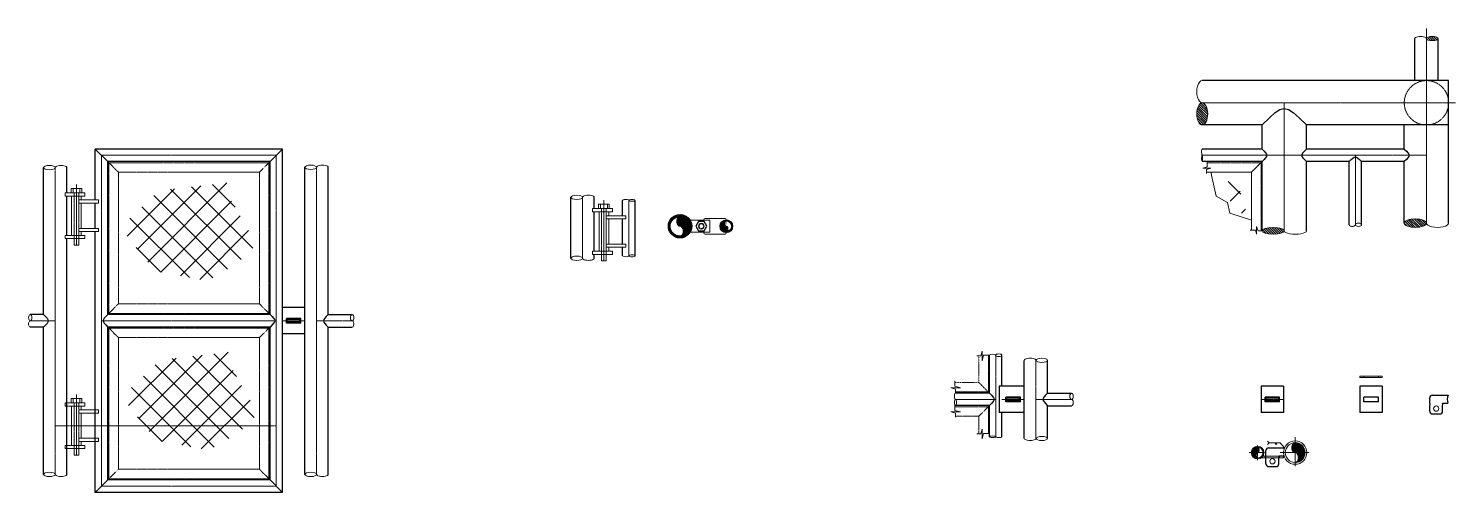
# Model space of a CAD drawing. Header units: inches. Extents: x -18249 to 140262, y -20124 to 30200.
# Drawn here: x 61401 to 66839, y 2131 to 3897 of the extents above; entities that cross this region are included whole.
import ezdxf

# ---------------------------------------------------------------- set-up
doc = ezdxf.new("R2010")
doc.units = ezdxf.units.IN
doc.header["$LTSCALE"] = 5
doc.header["$MEASUREMENT"] = 0
for name, pattern in [('CENTER', [2, 1.25, -0.25, 0.25, -0.25]), ('HIDDEN', [0.375, 0.25, -0.125]), ('PHANTOM2', [1.25, 0.625, -0.125, 0.125, -0.125, 0.125, -0.125])]:
    doc.linetypes.add(name, pattern=pattern)
for name, color, linetype, lineweight in [('CENTER LINE', 1, 'CENTER', 0), ('EXISTING', 8, 'PHANTOM2', 0), ('HATCH', 250, 'Continuous', 0), ('HIDDEN', 8, 'HIDDEN', 0), ('STRUCTURE', 3, 'Continuous', 25)]:
    doc.layers.add(name, color=color, linetype=linetype, lineweight=lineweight)
doc.layers.get('0').freeze()
doc.styles.add('BUKAKA 01', font='simpfrac.shx', dxfattribs={"height": 1.2})
doc.dimstyles.new('BUKAKA 01', dxfattribs={"dimtxt": 1.2, "dimasz": 1.2, "dimexe": 1, "dimexo": 1, "dimgap": 0.5, "dimtad": 0, "dimdec": 0, "dimzin": 0, "dimdsep": 46, "dimtxsty": 'BUKAKA 01', "dimcen": 3, "dimclrd": 251, "dimclre": 250, "dimclrt": 2, "dimadec": 0, "dimazin": 0, "dimtfac": 1, "dimtdec": 0, "dimtofl": 0, "dimtmove": 1, "dimatfit": 3, "dimfxl": 10, "dimtolj": 1, "dimtzin": 0, "dimlwd": 0, "dimlwe": 0, "dimarcsym": 0})

# ---------------------------------------------------------------- blocks, each defined once
blk = doc.blocks.new('HINGE')
for p, q in [((20389, 2235.2), (20389, 2252.3)), ((20414.9, 2235.2), (20414.9, 2252.3))]:
    blk.add_line(p, q)
at = {"layer": 'CENTER LINE'}
blk.add_line((20401.9, 2036.2), (20401.9, 2267.6), dxfattribs=at)
at = {"layer": 'HATCH'}
for p, q in [((20383.1, 2073.2), (20383.1, 2223.2)), ((20420.1, 2208.2), (20420.1, 2223.2)), ((20420.1, 2100.2), (20420.1, 2196.2)), ((20420.1, 2073.2), (20420.1, 2088.2)), ((20392.9, 2036.2), (20392.9, 2061.2)), ((20410.9, 2036.2), (20410.9, 2061.2))]:
    blk.add_line(p, q, dxfattribs=at)
for points in [[(20358.9, 2223.2), (20433.9, 2223.2), (20433.9, 2235.2), (20358.9, 2235.2)], [(20422.3, 2235.2), (20380.9, 2235.2), (20380.9, 2252.3), (20422.3, 2252.3)], [(20410.9, 2196.2), (20485.9, 2196.2), (20485.9, 2208.2), (20410.9, 2208.2)], [(20358.9, 2061.2), (20433.9, 2061.2), (20433.9, 2073.2), (20358.9, 2073.2)], [(20410.9, 2088.2), (20485.9, 2088.2), (20485.9, 2100.2), (20410.9, 2100.2)]]:
    blk.add_lwpolyline(points, close=True, dxfattribs=at)
blk.add_lwpolyline([(20392.9, 2036.2), (20410.9, 2036.2)], dxfattribs=at)
at = {"layer": 'HIDDEN'}
for p, q in [((20392.9, 2061.2), (20392.9, 2235.2)), ((20410.9, 2061.2), (20410.9, 2235.2))]:
    blk.add_line(p, q, dxfattribs=at)

msp = doc.modelspace()

# ---------------------------------------------------------------- hatches: boundary and pattern name
at = {"layer": 'HATCH'}
h = msp.add_hatch(dxfattribs=at)
h.set_pattern_fill('ANSI31', color=256, scale=50, angle=90)
edge = h.paths.add_edge_path()
edge.add_ellipse((66750.6547, 3859.12468), major_axis=(-22.25, 0), ratio=0.352783394, start_angle=180, end_angle=360)
edge.add_ellipse((66750.6547, 3859.12468), major_axis=(-22.25, 0), ratio=0.352783394, start_angle=0, end_angle=180)
edge = h.paths.add_edge_path()
edge.add_ellipse((65874.04599, 3572.28825), major_axis=(0, -42.25), ratio=0.4937877544, start_angle=0, end_angle=180)
edge.add_ellipse((65874.04599, 3572.28825), major_axis=(0, -42.25), ratio=0.4937877544, start_angle=180, end_angle=360)
h = msp.add_hatch(dxfattribs=at)
h.set_pattern_fill('NET', color=256, scale=500, angle=45)
h.set_pattern_definition([(45, (184454.29, 66117.8), (-44.194174, 44.194174), []), (135, (184454.29, 66117.8), (-44.194174, -44.194174), [])])
h.paths.add_polyline_path([(66016.38712, 3282.57439), (66016.38712, 3350.29976), (65955.34692, 3301.66373), (65952.53597, 3265.2132), (65987.08978, 3233.88177), (66003.47569, 3203.46558), (66042.02718, 3186.0991), (66040.68574, 3203.26528)])
h = msp.add_hatch(dxfattribs=at)
h.set_pattern_fill('NET', color=256, scale=500, angle=45)
h.set_pattern_definition([(45, (180610.61, 66079.04), (-44.194174, 44.194174), []), (135, (180610.61, 66079.04), (-44.194174, -44.194174), [])])
h.paths.add_polyline_path([(62172.7025, 3243.81288), (62172.7025, 3311.53825), (61899.06659, 3281.03825), (61750.06659, 3140.53825), (61882.56659, 2974.03825), (62082.56659, 2936.53825), (62194.96001, 3001.42862), (62269.56811, 3076.03673)])
h = msp.add_hatch(dxfattribs=at)
h.set_pattern_fill('ANSI31', color=256, scale=20, angle=90)
h.paths.add_polyline_path([(64036.23824, 3144.51908, 1), (64084.23824, 3144.51908, 1)])
h.paths.add_polyline_path([(64080.77346, 3144.51908, -1), (64039.70302, 3144.51908, -1)], flags=16)
h.paths.add_polyline_path([(63839.23826, 3144.51908, 1), (63928.23824, 3144.51908, 1)])
h.paths.add_polyline_path([(63921.51944, 3144.51908, -1), (63845.95705, 3144.51908, -1)], flags=16)
h = msp.add_hatch(dxfattribs=at)
h.set_pattern_fill('ANSI31', color=256, scale=20)
edge = h.paths.add_edge_path()
edge.add_ellipse((63883.73825, 3125.62848), major_axis=(0, -18.8906), ratio=0.6413401459, start_angle=0, end_angle=180, ccw=False)
edge.add_arc((63883.73825, 3144.51908), 37.78119, 270, 360)
edge.add_arc((63883.73825, 3144.51908), 37.78119, 0, 90)
edge.add_ellipse((63883.73825, 3163.40967), major_axis=(0, 18.8906), ratio=0.6413401459, start_angle=0, end_angle=180)
edge = h.paths.add_edge_path()
edge.add_ellipse((64060.23824, 3154.78669), major_axis=(0, 10.26761), ratio=0.6032410315, start_angle=0, end_angle=180, ccw=False)
edge.add_arc((64060.23824, 3144.51908), 20.53522, 91.80548274, 180)
edge.add_arc((64060.23824, 3144.51908), 20.53522, 180, 270)
edge.add_ellipse((64060.23824, 3134.25147), major_axis=(0, -10.26761), ratio=0.6032410315, start_angle=0, end_angle=180)
h = msp.add_hatch(dxfattribs=at)
h.set_pattern_fill('ANSI31', color=256, scale=50, angle=90)
edge = h.paths.add_edge_path()
edge.add_ellipse((66144.1547, 3127.10428), major_axis=(-42.25, 0), ratio=0.3061808469, start_angle=180, end_angle=360)
edge.add_ellipse((66144.1547, 3127.10428), major_axis=(-42.25, 0), ratio=0.3061808469, start_angle=0, end_angle=180)
edge = h.paths.add_edge_path()
edge.add_ellipse((66686.1547, 3156.28498), major_axis=(-42.25, 0), ratio=0.3796728448, start_angle=180, end_angle=360)
edge.add_ellipse((66686.1547, 3156.28498), major_axis=(-42.25, 0), ratio=0.3796728448, start_angle=0, end_angle=180)
h = msp.add_hatch(dxfattribs=at)
h.set_pattern_fill('NET', color=256, scale=500, angle=45)
h.set_pattern_definition([(45, (180616.11, 65434.04), (-44.194174, 44.194174), []), (135, (180616.11, 65434.04), (-44.194174, -44.194174), [])])
h.paths.add_polyline_path([(62178.2025, 2598.81288), (62178.2025, 2666.53825), (61904.56659, 2636.03825), (61755.56659, 2495.53825), (61888.06659, 2329.03825), (62088.06659, 2291.53825), (62200.46001, 2356.42862), (62275.06811, 2431.03673)])
h = msp.add_hatch(dxfattribs=at)
h.set_pattern_fill('ANSI31', color=256, scale=10, angle=90)
h.paths.add_polyline_path([(66084.99981, 2303.19212, 0.4124502334), (66064.43036, 2282.7462), (66084.99981, 2282.7462)])
edge = h.paths.add_edge_path()
edge.add_ellipse((66084.99981, 2272.33738), major_axis=(0, -10.28491), ratio=0.5448259849, start_angle=180, end_angle=360)
edge.add_line((66084.60598, 2282.7462), (66064.43036, 2282.7462))
edge.add_arc((66084.99981, 2282.62229), 20.56983, 179.65484261, 268.94078708)
edge = h.paths.add_edge_path()
edge.add_ellipse((66084.99981, 2292.9072), major_axis=(0, 10.28491), ratio=0.5448259849, start_angle=188.90298392, end_angle=360)
edge.add_line((66084.99981, 2303.19212), (66084.99981, 2282.7462))
edge.add_line((66084.99981, 2282.7462), (66085.86701, 2282.7462))
h = msp.add_hatch(dxfattribs=at)
h.set_pattern_fill('ANSI31', color=256, scale=10, angle=90)
edge = h.paths.add_edge_path()
edge.add_ellipse((66228.10463, 2301.39525), major_axis=(0, 18.77296), ratio=0.6882360147, start_angle=0, end_angle=180)
edge.add_line((66228.10463, 2282.62229), (66228.10463, 2320.16821))
h.paths.add_polyline_path([(66228.10463, 2320.16821), (66228.10463, 2282.62229), (66265.65055, 2282.62229, 0.4142135624)])
edge = h.paths.add_edge_path()
edge.add_line((66265.65055, 2282.62229), (66228.77171, 2282.62229))
edge.add_ellipse((66228.10463, 2263.84933), major_axis=(0, 18.77296), ratio=0.6439835272, start_angle=180, end_angle=360, ccw=False)
edge.add_arc((66228.10463, 2282.62229), 37.54592, 271.06961745, 360)

# ---------------------------------------------------------------- linework, layer by layer
at = {"layer": 'CENTER LINE'}
for p, q in [((66728.4047, 3156.28498), (66728.4047, 3897.11484)), ((66728.4047, 3699.06462), (66728.4047, 3156.28498)), ((66838.95725, 3614.53825), (65874.04599, 3614.53825)), ((66186.4047, 3127.10428), (66186.4047, 3614.53825)), ((66186.4047, 3530.03825), (66186.4047, 3127.10428)), ((62345.18747, 3414.53825), (61679.18746, 3414.53825)), ((62345.18747, 3414.53825), (61679.18746, 3414.53825)), ((61679.18746, 2155.06462), (61679.18746, 3414.53825)), ((62345.18747, 2155.06462), (62345.18747, 3414.53825)), ((66728.4047, 3414.53825), (65873.12116, 3414.53825)), ((66457.4047, 3414.53825), (66457.4047, 3150.085)), ((61502.68746, 2199.89148), (61502.68746, 3367.76151)), ((62498.68746, 2199.89148), (62498.68746, 3369.18503)), ((62498.68746, 2199.89148), (62498.68746, 3369.18503)), ((63512.54432, 3022.70058), (63512.54432, 3254.61566)), ((63689.04432, 3031.85841), (63689.04432, 3243.08267)), ((61502.68746, 2784.53825), (61407.29374, 2784.53825)), ((62345.18747, 2784.80144), (61679.18746, 2784.80144)), ((62345.18747, 2784.80144), (61679.18746, 2784.80144)), ((62369.18747, 2779.80141), (62369.17199, 2779.80146)), ((62454.18747, 2784.53825), (62369.18747, 2784.80144)), ((62454.20295, 2789.53823), (62454.18747, 2789.53828)), ((62634.32875, 2784.53825), (62498.68746, 2784.53825)), ((65086.78769, 2343.06432), (65086.78769, 2653.329)), ((65240.28768, 2336.25557), (65240.28768, 2634.10011)), ((65240.28768, 2336.25557), (65240.28768, 2634.10011)), ((65086.78769, 2485.44103), (64933.44497, 2485.44103)), ((65086.78769, 2485.44103), (64933.44497, 2485.44103)), ((65195.78769, 2485.17784), (65110.78769, 2485.44103)), ((65195.80317, 2490.17782), (65195.78769, 2490.17786)), ((65375.92897, 2485.17784), (65240.28768, 2485.17784)), ((66098.62872, 2480.441), (66098.61324, 2480.44105)), ((66183.62872, 2485.17784), (66098.62872, 2485.44103)), ((66183.6442, 2490.17782), (66183.62872, 2490.17786)), ((66475.15062, 2480.441), (66475.13514, 2480.44105)), ((66560.1661, 2490.17782), (66560.15062, 2490.17786)), ((62345.18747, 2385.06462), (61502.68746, 2385.06462)), ((66228.10463, 2340.99032), (66228.10463, 2231.01906)), ((66084.99981, 2254.02384), (66084.99981, 2311.46857)), ((66111.41383, 2282.7462), (66052.73628, 2282.7462)), ((66171.03389, 2282.62229), (66281.34011, 2282.62229)), ((62345.18747, 2155.06462), (61679.18746, 2155.06462))]:
    msp.add_line(p, q, dxfattribs=at)
at = {"layer": 'EXISTING'}
for q in [(65022.78769, 2651.21355), (64931.48492, 2549.44103), (65062.78769, 2509.44103)]:
    msp.add_line((65022.78769, 2549.44103), q, dxfattribs=at)
at = {"layer": 'HATCH'}
for p, q in [((66101.9047, 3390.53825), (66061.9047, 3350.53825)), ((66061.9047, 3350.53825), (65889.85686, 3350.53825)), ((66061.9047, 3129.8074), (66061.9047, 3350.53825)), ((63922.03569, 3167.18084), (63997.03569, 3167.18084)), ((63974.03569, 3167.18084), (63974.03569, 3169.51908)), ((63979.03569, 3174.51908), (64055.23824, 3174.51908)), ((63997.03569, 3167.18084), (63997.03569, 3121.85731)), ((64060.23824, 3169.51908), (64060.23824, 3168.51908)), ((63922.03569, 3121.85731), (63997.03569, 3121.85731)), ((63974.03569, 3121.85731), (63974.03569, 3119.51908)), ((63979.03569, 3114.51908), (64055.23824, 3114.51908)), ((64060.23824, 3119.51908), (64060.23824, 3120.51908)), ((66475.15062, 2574.06204), (66560.15062, 2574.06204)), ((66475.15062, 2568.06204), (66475.15062, 2574.06204)), ((66475.15062, 2568.06204), (66560.15062, 2568.06204)), ((66560.15062, 2574.06204), (66560.15062, 2568.06204)), ((66098.62872, 2262.87493), (66183.62872, 2262.87493)), ((66104.67238, 2268.87493), (66183.62872, 2268.87493)), ((66183.62872, 2268.87493), (66183.62872, 2262.87493)), ((66228.10463, 2231.01906), (66228.10463, 2268.86078)), ((66228.10463, 2268.86078), (66228.10463, 2264.731))]:
    msp.add_line(p, q, dxfattribs=at)
for points in [[(65889.85686, 3345.03706), (65889.85686, 3360.31329), (65906.25073, 3365.92888), (65876.72483, 3365.92888), (65892.55998, 3370.38812), (65892.55998, 3390.53825)], [(65906.47125, 3350.53825), (65927.37997, 3258.89212), (65969.77924, 3234.41289), (65979.65179, 3194.64117), (66061.9047, 3168.1377)], [(66101.9047, 3127.10428), (66086.62847, 3127.10428), (66081.01288, 3143.49816), (66081.01288, 3113.97225), (66076.55364, 3129.8074), (66056.40351, 3129.8074)], [(65015.12854, 2651.21355), (65030.44684, 2651.21355), (65035.54467, 2669.41345), (65035.54467, 2632.0737), (65040.87203, 2653.1736), (65061.82616, 2653.1736)], [(64933.44497, 2509.44103), (64933.44497, 2524.75932), (64915.24506, 2529.85715), (64952.58481, 2529.85715), (64931.48492, 2535.18451), (64931.48492, 2556.13864)], [(64933.44497, 2417.44103), (64933.44497, 2432.75932), (64915.24506, 2437.85715), (64952.58481, 2437.85715), (64931.48492, 2443.18451), (64931.48492, 2464.13864)], [(65015.12854, 2353.72135), (65030.44684, 2353.72135), (65035.54467, 2371.92125), (65035.54467, 2334.5815), (65040.87203, 2355.68139), (65061.82616, 2355.68139)], [(66123.18579, 2326.87919), (66128.38002, 2320.16472)], [(66123.18579, 2313.45025), (66128.38002, 2320.16472)], [(66152.72462, 2320.16472), (66152.72462, 2313.45025)], [(66152.72462, 2320.16472), (66157.91885, 2313.45025)]]:
    msp.add_lwpolyline(points, dxfattribs=at)
for centre, radius in [((63965.03569, 3144.51908), 10.78831), ((66765.70579, 2450.15862), 10), ((66084.99981, 2282.62229), 24), ((66084.99981, 2282.62229), 20.56983), ((66228.10463, 2282.62229), 44.49999), ((66228.10463, 2282.62229), 37.54592), ((66141.54903, 2249.63558), 10)]:
    msp.add_circle(centre, radius, dxfattribs=at)
for centre, start, end in [((63979.03569, 3169.51908), 90, 180), ((64055.23824, 3169.51908), 0, 90), ((63979.03569, 3119.51908), 180, 270), ((64055.23824, 3119.51908), 270, 0)]:
    msp.add_arc(centre, 5, start, end, dxfattribs=at)
for centre, major_axis, ratio, start_param, end_param in [((66706.15471, 3859.12468), (22.25, 0), 0.352783394, 0, 3.1415926536), ((65874.04599, 3656.78825), (0, 42.25), 0.4937877544, 0, 3.1415926536), ((65873.39723, 3426.53825), (0, 12), 0.1595201414, 0, 3.2460770486), ((63677.04432, 3243.08267), (-12, 0), 0.300460883, 3.1415926536, 6.2831853072), ((63883.73825, 3163.40967), (0, 18.8906), 0.6413401459, 0, 3.1415926536), ((64060.23824, 3154.78669), (0, 10.26761), 0.6032410315, 0, 3.1415926536), ((66445.4047, 3150.085), (-12, 0), 0.5235293686, 0, 3.1415926536), ((63534.79432, 3022.70058), (-22.25, 0), 0.3684229473, 0, 3.1415926536), ((65074.78769, 2652.99962), (-12, 0), 0.3300720758, 3.1415926536, 6.2831853072), ((65218.03769, 2633.94516), (-22.25, 0), 0.359643487, 3.1278995131, 6.2831853072), ((64933.44497, 2497.44103), (0, 12), 0.3424433985, 0, 3.1415926536), ((66084.99981, 2292.9072), (0, 10.28491), 0.5448259849, 2.9862062709, 6.2831853072), ((66228.10463, 2301.39525), (0, 18.77296), 0.6882360147, 0, 3.1415926536), ((66228.10463, 2263.84933), (0, 18.77296), 0.6439835272, 3.1415926536, 6.2831853072), ((61524.93746, 2199.89148), (-22.25, 0), 0.3684229473, 0, 3.1415926536), ((62520.93746, 2199.89148), (-22.25, 0), 0.3684229473, 0, 3.1415926536)]:
    msp.add_ellipse(centre, major_axis=major_axis, ratio=ratio, start_param=start_param, end_param=end_param, dxfattribs=at)
at = {"layer": 'HATCH', "extrusion": (0, 0, -1)}
for centre, major_axis, ratio in [((66750.6547, 3859.12468), (-22.25, 0), 0.352783394), ((65874.04599, 3572.28825), (0, -42.25), 0.4937877544), ((65873.51863, 3402.66772), (0.12205, -11.99938), 0.1595201414), ((63701.04432, 3243.08267), (12, 0), 0.300460883), ((66469.4047, 3150.085), (12, 0), 0.5235293686), ((63490.29433, 3022.70058), (22.25, 0), 0.3684229473), ((65262.53351, 2633.94516), (22.25, 0), 0.359643487), ((64933.44497, 2473.44103), (0, -12), 0.3424433985), ((61480.43747, 2199.89148), (22.25, 0), 0.3684229473), ((62476.43747, 2199.89148), (22.25, 0), 0.3684229473)]:
    msp.add_ellipse(centre, major_axis=major_axis, ratio=ratio, dxfattribs=at)
at = {"layer": 'HATCH'}
for centre, major_axis, ratio in [((61480.43747, 3367.76151), (22.25, 0), 0.3684229473), ((62476.43747, 3369.18503), (22.25, 0), 0.3684229473), ((63490.29433, 3254.61566), (22.25, 0), 0.3684229473), ((66686.1547, 3156.28498), (-42.25, 0), 0.3796728448), ((66144.1547, 3127.10428), (-42.25, 0), 0.3061808469), ((63701.04432, 3031.85841), (12, 0), 0.300460883), ((61407.29374, 2796.53825), (0, 12), 0.5271482037), ((62634.32875, 2796.53825), (0, 12), 0.5410417944), ((65098.78769, 2653.329), (-12, 0), 0.4265418229), ((65375.92897, 2497.17784), (0, 12), 0.5410417944), ((65074.78769, 2343.06432), (-12, 0), 0.2421032712), ((65262.53351, 2336.41052), (22.25, 0), 0.359643487)]:
    msp.add_ellipse(centre, major_axis=major_axis, ratio=ratio, dxfattribs=at)
at = {"layer": 'HATCH', "extrusion": (0, 0, -1)}
for centre, major_axis, ratio, start_param, end_param in [((61524.93746, 3367.76151), (-22.25, 0), 0.3684229473, 0, 3.1415926536), ((62520.93746, 3369.18503), (-22.25, 0), 0.3684229473, 0, 3.1415926536), ((63534.79432, 3254.61566), (-22.25, 0), 0.3684229473, 0, 3.1415926536), ((66770.6547, 3156.28498), (42.25, 0), 0.3796728448, 0, 3.1415926536), ((63883.73825, 3125.62848), (0, -18.8906), 0.6413401459, 3.1415926536, 6.2831853072), ((64060.23824, 3134.25147), (0, -10.26761), 0.6032410315, 3.1415926536, 6.2831853072), ((66228.6547, 3127.10428), (42.25, 0), 0.3061808469, 0, 3.1415926536), ((63677.04432, 3031.85841), (-12, 0), 0.300460883, 3.1415926536, 6.2831853072), ((61407.29374, 2772.53825), (0, -12), 0.5271482037, 0, 3.1415926536), ((62634.32875, 2772.53825), (0, -12), 0.5410417944, 3.1415926536, 6.2831853072), ((65375.92897, 2473.17784), (0, -12), 0.5410417944, 3.1415926536, 6.2831853072), ((65098.78769, 2343.06432), (12, 0), 0.2421032712, 0, 3.1415926536), ((65218.03769, 2336.41052), (-22.25, 0), 0.359643487, 3.1278995131, 6.2831853072), ((66084.99981, 2272.33738), (0, -10.28491), 0.5448259849, 0, 3.1415926536)]:
    msp.add_ellipse(centre, major_axis=major_axis, ratio=ratio, start_param=start_param, end_param=end_param, dxfattribs=at)
at = {"layer": 'HIDDEN'}
for p, q in [((61743.18746, 3350.53825), (61703.18746, 3390.53825)), ((62317.18747, 3386.53825), (61707.18746, 3386.53825)), ((61707.18746, 2812.80144), (61707.18746, 3386.53825)), ((62281.18747, 3350.53825), (62321.18747, 3390.53825)), ((62317.18747, 2812.80144), (62317.18747, 3386.53825)), ((66097.9047, 3386.53825), (65892.55998, 3386.53825)), ((66097.9047, 3127.10428), (66097.9047, 3386.53825)), ((62281.18747, 3350.53825), (61743.18746, 3350.53825)), ((61743.18746, 2848.80144), (61743.18746, 3350.53825)), ((62281.18747, 2848.80144), (62281.18747, 3350.53825)), ((61743.18746, 2848.80144), (61703.18746, 2808.80144)), ((62281.18747, 2848.80144), (61743.18746, 2848.80144)), ((62281.18747, 2848.80144), (62321.18747, 2808.80144)), ((62317.18747, 2812.80144), (61707.18746, 2812.80144)), ((61743.18746, 2720.80144), (61703.18746, 2760.80144)), ((61707.18746, 2183.06462), (61707.18746, 2756.80144)), ((62317.18747, 2756.80144), (61707.18746, 2756.80144)), ((61743.18746, 2219.06462), (61743.18746, 2720.80144)), ((62281.18747, 2720.80144), (61743.18746, 2720.80144)), ((62281.18747, 2720.80144), (62321.18747, 2760.80144)), ((62281.18747, 2219.06462), (62281.18747, 2720.80144)), ((62317.18747, 2183.06462), (62317.18747, 2756.80144)), ((65058.78769, 2513.44103), (65058.78769, 2653.1736)), ((66490.15062, 2574.06204), (66490.15062, 2568.06204)), ((66545.15062, 2574.06204), (66545.15062, 2568.06204)), ((65058.78769, 2513.44103), (64933.44497, 2513.44103)), ((65058.78769, 2457.44103), (64931.48492, 2457.44103)), ((65022.78769, 2421.44103), (65062.78769, 2461.44103)), ((65058.78769, 2355.68139), (65058.78769, 2457.44103)), ((65022.78769, 2421.44103), (64933.44497, 2421.44103)), ((65022.78769, 2353.72135), (65022.78769, 2421.44103)), ((66113.62872, 2268.87493), (66113.62872, 2262.87493)), ((66116.62872, 2268.87493), (66116.62872, 2262.87493)), ((66165.62872, 2268.87493), (66165.62872, 2262.87493)), ((66168.62872, 2268.87493), (66168.62872, 2262.87493)), ((61743.18746, 2219.06462), (61703.18746, 2179.06462)), ((62317.18747, 2183.06462), (61707.18746, 2183.06462)), ((62281.18747, 2219.06462), (61743.18746, 2219.06462)), ((62281.18747, 2219.06462), (62321.18747, 2179.06462))]:
    msp.add_line(p, q, dxfattribs=at)
for centre, radius in [((66728.4047, 3614.53825), 84.5), ((63965.03569, 3144.51908), 9)]:
    msp.add_circle(centre, radius, dxfattribs=at)
at = {"layer": 'STRUCTURE'}
for p, q in [((66683.90471, 3699.03825), (66683.90471, 3859.12468)), ((66772.9047, 3699.03825), (66772.9047, 3859.12468)), ((66812.9047, 3699.03825), (65874.04599, 3699.03825)), ((66812.9047, 3156.28498), (66812.9047, 3699.03825)), ((66101.9047, 3530.03825), (65874.04599, 3530.03825)), ((66101.9047, 3438.53825), (66101.9047, 3530.03825)), ((66270.9047, 3438.53825), (66270.9047, 3530.03825)), ((66812.9047, 3530.03825), (66270.9047, 3530.03825)), ((66643.9047, 3438.53825), (66643.9047, 3530.03825)), ((61655.18746, 3244.53825), (61655.18746, 3438.53825)), ((62369.18747, 3438.53825), (61655.18746, 3438.53825)), ((61655.18746, 3438.53825), (61703.18746, 3390.53825)), ((62369.18747, 3438.53825), (62321.18747, 3390.53825)), ((62369.18747, 2131.06462), (62369.18747, 3438.53825)), ((66101.9047, 3438.53825), (65873.39723, 3438.53825)), ((66643.9047, 3438.53825), (66270.9047, 3438.53825)), ((62321.18747, 3390.53825), (61703.18746, 3390.53825)), ((61703.18746, 2808.80144), (61703.18746, 3390.53825)), ((62321.18747, 2808.80144), (62321.18747, 3390.53825)), ((66101.9047, 3390.53825), (65873.86601, 3390.53825)), ((66101.9047, 3127.10428), (66101.9047, 3390.53825)), ((66270.9047, 3127.10428), (66270.9047, 3390.53825)), ((66433.4047, 3390.53825), (66270.9047, 3390.53825)), ((66433.4047, 3150.085), (66433.4047, 3390.53825)), ((66643.9047, 3390.53825), (66481.4047, 3390.53825)), ((66481.4047, 3150.085), (66481.4047, 3390.53825)), ((66643.9047, 3156.28498), (66643.9047, 3390.53825)), ((61458.18747, 2808.53825), (61458.18747, 3367.76151)), ((61547.18746, 3271.53825), (61547.18746, 3367.76151)), ((62454.18747, 2199.89148), (62454.18747, 3369.18503)), ((62543.18746, 2808.53825), (62543.18746, 3369.18503)), ((61547.18746, 3109.53825), (61547.18746, 3259.53825)), ((61655.18746, 3136.53825), (61655.18746, 3232.53825)), ((63468.04433, 3022.70058), (63468.04433, 3254.61566)), ((63557.04432, 3211.43454), (63557.04432, 3254.61566)), ((63665.04432, 3184.43454), (63665.04432, 3243.08267)), ((63713.04432, 3031.85841), (63713.04432, 3243.08267)), ((63557.04432, 3049.43454), (63557.04432, 3199.43454)), ((63665.04432, 3076.43454), (63665.04432, 3172.43454)), ((61655.18746, 2131.06462), (61655.18746, 3124.53825)), ((61547.18746, 2199.89148), (61547.18746, 3097.53825)), ((63665.04432, 3031.85841), (63665.04432, 3064.43454)), ((63557.04432, 3022.70058), (63557.04432, 3037.43454)), ((62454.18747, 2834.53825), (62369.18747, 2834.53825)), ((61458.18747, 2808.53825), (61407.29374, 2808.53825)), ((62321.18747, 2808.80144), (61703.18746, 2808.80144)), ((62384.18747, 2775.53825), (62384.18747, 2793.53825)), ((62439.18747, 2793.53825), (62384.18747, 2793.53825)), ((62439.18747, 2775.53825), (62384.18747, 2775.53825)), ((62387.18747, 2779.74568), (62387.18747, 2789.74573)), ((62439.18747, 2789.58472), (62387.18747, 2789.74573)), ((62439.18747, 2779.58467), (62387.18747, 2779.74568)), ((62436.18747, 2779.59396), (62436.18747, 2789.59401)), ((62439.18747, 2775.53825), (62439.18747, 2793.53825)), ((62543.18746, 2808.53825), (62634.32875, 2808.53825)), ((61458.18747, 2760.53825), (61407.29374, 2760.53825)), ((61458.18747, 2199.89148), (61458.18747, 2760.53825)), ((61703.18746, 2179.06462), (61703.18746, 2760.80144)), ((62321.18747, 2760.80144), (61703.18746, 2760.80144)), ((62321.18747, 2179.06462), (62321.18747, 2760.80144)), ((62454.18747, 2734.53825), (62369.18747, 2734.53825)), ((62543.18746, 2199.89148), (62543.18746, 2760.53825)), ((62543.18746, 2760.53825), (62634.32875, 2760.53825)), ((65062.78769, 2509.44103), (65062.78769, 2652.99962)), ((65110.78769, 2535.17784), (65110.78769, 2653.329)), ((65195.78769, 2336.41052), (65195.78769, 2633.94516)), ((65284.78767, 2509.17784), (65284.7835, 2633.94526)), ((65062.78769, 2509.44103), (64933.44497, 2509.44103)), ((65195.78769, 2535.17784), (65100.42773, 2535.17784)), ((65100.42773, 2535.17784), (65100.42773, 2435.17784)), ((65284.78767, 2509.17784), (65375.92897, 2509.17784)), ((66183.62872, 2535.17784), (66098.62872, 2535.17784)), ((66098.62872, 2535.17784), (66098.62872, 2435.17784)), ((66183.62872, 2535.17784), (66183.62872, 2435.17784)), ((66560.15062, 2535.17784), (66475.15062, 2535.17784)), ((66475.15062, 2535.17784), (66475.15062, 2435.17784)), ((66560.15062, 2535.17784), (66560.15062, 2435.17784)), ((65062.78769, 2461.44103), (64933.44497, 2461.44103)), ((65062.78769, 2343.06432), (65062.78769, 2461.44103)), ((65125.78769, 2476.17784), (65125.78769, 2494.17784)), ((65180.78769, 2494.17784), (65125.78769, 2494.17784)), ((65180.78769, 2476.17784), (65125.78769, 2476.17784)), ((65128.78769, 2480.38527), (65128.78769, 2490.38532)), ((65180.78769, 2490.22431), (65128.78769, 2490.38532)), ((65180.78769, 2480.22426), (65128.78769, 2480.38527)), ((65177.78769, 2480.23355), (65177.78769, 2490.2336)), ((65180.78769, 2476.17784), (65180.78769, 2494.17784)), ((65284.7835, 2336.41064), (65284.78767, 2461.17784)), ((65284.78767, 2461.17784), (65375.92897, 2461.17784)), ((66113.62872, 2476.17784), (66113.62872, 2494.17784)), ((66168.62872, 2494.17784), (66113.62872, 2494.17784)), ((66168.62872, 2476.17784), (66113.62872, 2476.17784)), ((66116.62872, 2480.38527), (66116.62872, 2490.38532)), ((66168.62872, 2490.22431), (66116.62872, 2490.38532)), ((66168.62872, 2480.22426), (66116.62872, 2480.38527)), ((66165.62872, 2480.23355), (66165.62872, 2490.2336)), ((66168.62872, 2476.17784), (66168.62872, 2494.17784)), ((66490.15062, 2476.17784), (66490.15062, 2494.17784)), ((66545.15062, 2494.17784), (66490.15062, 2494.17784)), ((66545.15062, 2476.17784), (66490.15062, 2476.17784)), ((66545.15062, 2476.17784), (66545.15062, 2494.17784)), ((66740.78548, 2469.39797), (66740.78548, 2491.42281)), ((66740.78548, 2469.39797), (66740.78548, 2463.39797)), ((66740.78548, 2440.15862), (66740.78548, 2463.39797)), ((66750.78548, 2501.42281), (66811.68822, 2501.42281)), ((66789.78548, 2469.39797), (66789.78548, 2470.42281)), ((66789.78548, 2470.42281), (66809.61885, 2470.42281)), ((66789.78548, 2469.39797), (66789.78548, 2463.39797)), ((66789.78548, 2440.15862), (66789.78548, 2463.39797)), ((65195.78769, 2435.17784), (65100.42773, 2435.17784)), ((65110.78769, 2343.06432), (65110.78769, 2435.17784)), ((66183.62872, 2435.17784), (66098.62872, 2435.17784)), ((66560.15062, 2435.17784), (66475.15062, 2435.17784)), ((66750.78548, 2430.15862), (66779.78548, 2430.15862)), ((66116.62872, 2268.87493), (66116.62872, 2290.89977)), ((66126.62872, 2300.89977), (66187.53145, 2300.89977)), ((66116.62872, 2239.63558), (66116.62872, 2262.87493)), ((66126.62872, 2229.63558), (66155.62872, 2229.63558)), ((66165.62872, 2269.89977), (66185.46208, 2269.89977)), ((66165.62872, 2268.87493), (66165.62872, 2269.89977)), ((66165.62872, 2239.63558), (66165.62872, 2262.87493)), ((61655.18746, 2131.06462), (61703.18746, 2179.06462)), ((62321.18747, 2179.06462), (61703.18746, 2179.06462)), ((62369.18747, 2131.06462), (62321.18747, 2179.06462)), ((62369.18747, 2131.06462), (61655.18746, 2131.06462))]:
    msp.add_line(p, q, dxfattribs=at)
for points in [[(66101.9047, 3530.03825), (66129.96134, 3557.76482), (66152.07658, 3577.5695), (66170.23088, 3589.45232), (66186.4047, 3593.41325), (66202.57853, 3589.45232), (66220.73283, 3577.5695), (66242.84806, 3557.76482), (66270.9047, 3530.03825)], [(66101.9047, 3438.53825), (66109.7797, 3430.5695), (66115.4047, 3424.28825), (66118.7797, 3419.132), (66119.9047, 3414.53825), (66118.7797, 3409.9445), (66115.4047, 3404.78825), (66109.7797, 3398.507), (66101.9047, 3390.53825)], [(66270.9047, 3438.53825), (66263.0297, 3430.5695), (66257.4047, 3424.28825), (66254.0297, 3419.132), (66252.9047, 3414.53825), (66254.0297, 3409.9445), (66257.4047, 3404.78825), (66263.0297, 3398.507), (66270.9047, 3390.53825)], [(66643.9047, 3438.53825), (66651.7797, 3430.5695), (66657.4047, 3424.28825), (66660.7797, 3419.132), (66661.9047, 3414.53825), (66660.7797, 3409.9445), (66657.4047, 3404.78825), (66651.7797, 3398.507), (66643.9047, 3390.53825)], [(66433.4047, 3390.53825), (66441.37345, 3398.41325), (66447.6547, 3404.03825), (66452.81095, 3407.41325), (66457.4047, 3408.53825), (66461.99845, 3407.41325), (66467.1547, 3404.03825), (66473.43595, 3398.41325), (66481.4047, 3390.53825)], [(61458.18747, 2808.53825), (61466.06247, 2800.5695), (61471.68747, 2794.28825), (61475.06247, 2789.132), (61476.18747, 2784.53825), (61475.06247, 2779.9445), (61471.68747, 2774.78825), (61466.06247, 2768.507), (61458.18747, 2760.53825)], [(61703.18746, 2808.80144), (61695.31246, 2800.83269), (61689.68746, 2794.55144), (61686.31246, 2789.39519), (61685.18746, 2784.80144), (61686.31246, 2780.20769), (61689.68746, 2775.05144), (61695.31246, 2768.77019), (61703.18746, 2760.80144)], [(62321.18747, 2808.80144), (62329.06247, 2800.83269), (62334.68747, 2794.55144), (62338.06247, 2789.39519), (62339.18747, 2784.80144), (62338.06247, 2780.20769), (62334.68747, 2775.05144), (62329.06247, 2768.77019), (62321.18747, 2760.80144)], [(62543.18746, 2808.53825), (62535.31246, 2800.5695), (62529.68746, 2794.28825), (62526.31246, 2789.132), (62525.18746, 2784.53825), (62526.31246, 2779.9445), (62529.68746, 2774.78825), (62535.31246, 2768.507), (62543.18746, 2760.53825)], [(65062.78769, 2509.44103), (65070.66269, 2501.47228), (65076.28769, 2495.19103), (65079.66269, 2490.03478), (65080.78769, 2485.44103), (65079.66269, 2480.84728), (65076.28769, 2475.69103), (65070.66269, 2469.40978), (65062.78769, 2461.44103)], [(65284.78767, 2509.17784), (65276.91267, 2501.20909), (65271.28767, 2494.92784), (65267.91267, 2489.77159), (65266.78767, 2485.17784), (65267.91267, 2480.58409), (65271.28767, 2475.42784), (65276.91267, 2469.14659), (65284.78767, 2461.17784)]]:
    msp.add_lwpolyline(points, dxfattribs=at)
msp.add_lwpolyline([(63985.70241, 3144.51908), (63975.36905, 3162.41699), (63954.70232, 3162.41699), (63944.36896, 3144.51908), (63954.70232, 3126.62117), (63975.36905, 3126.62117)], close=True, dxfattribs=at)
for centre, radius in [((63883.73825, 3144.51908), 44.49999), ((63883.73825, 3144.51908), 37.78119), ((64060.23824, 3144.51908), 24), ((64060.23824, 3144.51908), 20.53522)]:
    msp.add_circle(centre, radius, dxfattribs=at)
for centre, radius, start, end in [((66750.78548, 2491.42281), 10, 90, 180), ((66852.26139, 2483.14533), 44.49999, 155.74929688, 196.61261122), ((66750.78548, 2440.15862), 10, 180, 270), ((66779.78548, 2440.15862), 10, 270, 360), ((66126.62872, 2290.89977), 10, 90, 180), ((66126.62872, 2239.63558), 10, 180, 270), ((66155.62872, 2239.63558), 10, 270, 360)]:
    msp.add_arc(centre, radius, start, end, dxfattribs=at)

# ---------------------------------------------------------------- block references
at = {"layer": 'HATCH'}
for p in [(41182.06612, 1036.34155), (43191.92298, 976.23783), (41182.06612, 236.86792)]:
    msp.add_blockref('HINGE', p, dxfattribs=at)

# ---------------------------------------------------------------- leaders
msp.add_leader([(66187.53145, 2300.89977), (66171.33303, 2320.16472), (66128.38002, 2320.16472)], dimstyle='BUKAKA 01', override={"dimgap": 0.5, "dimtad": 0}, dxfattribs=at)

doc.saveas('drawing.dxf')
